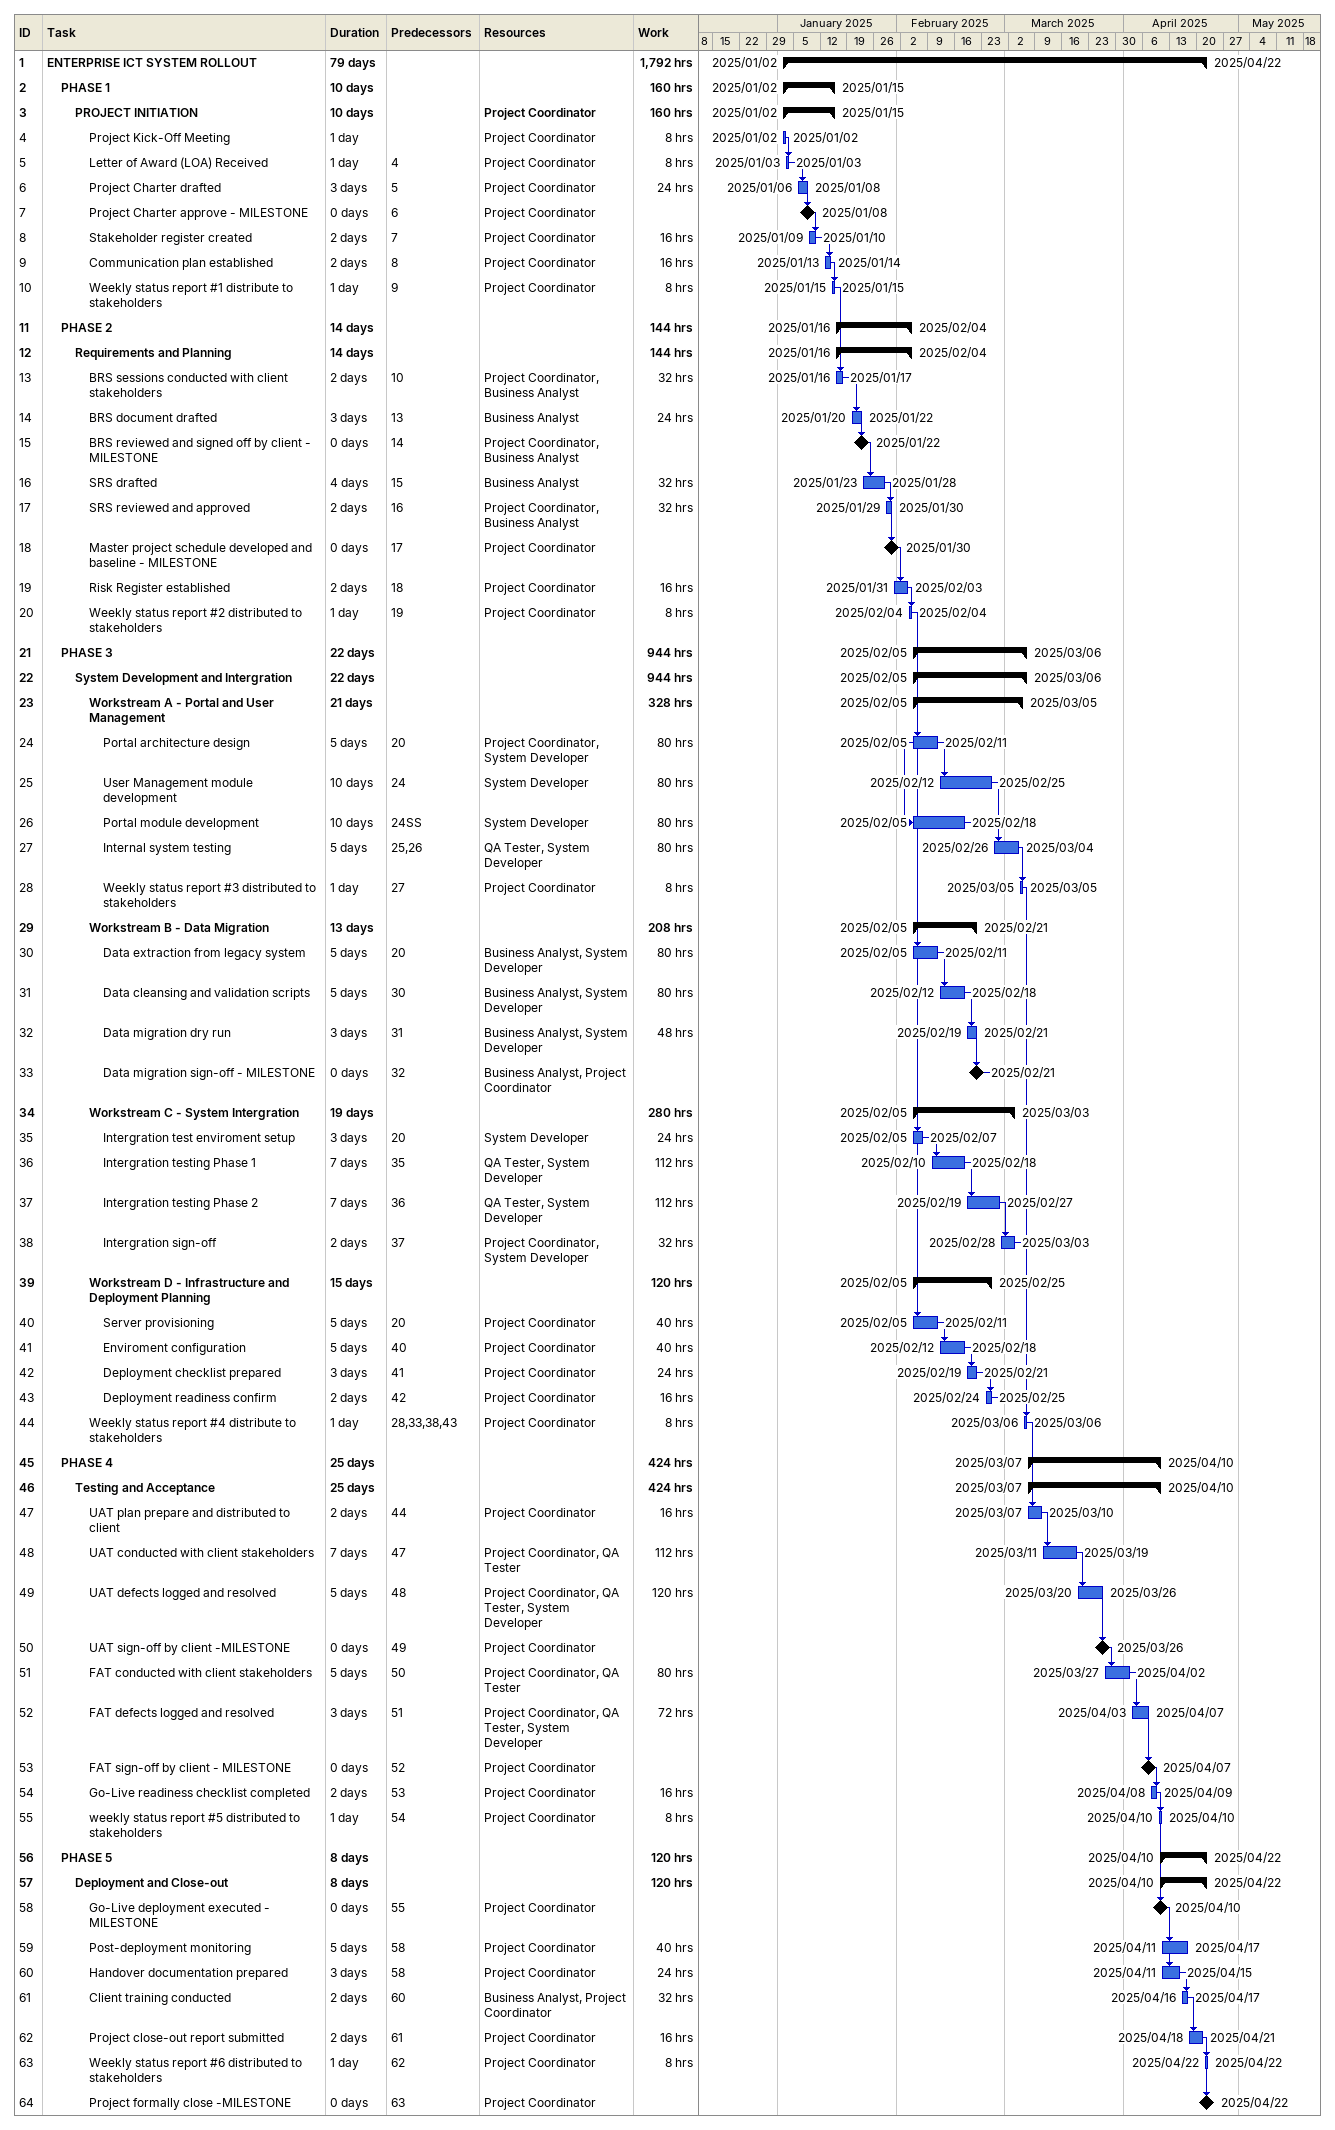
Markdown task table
| ID | Level | Task | Duration | Start | Finish | Predecessors | Resources | Work (h) |
|---|---|---|---|---|---|---|---|---|
| 1 | 1 | **ENTERPRISE ICT SYSTEM ROLLOUT** | 79d | 2025-01-02 | 2025-04-22 |  |  | 1792 |
| 2 | 2 | **PHASE 1** | 10d | 2025-01-02 | 2025-01-15 |  |  | 160 |
| 3 | 3 | **PROJECT INITIATION** | 10d | 2025-01-02 | 2025-01-15 |  | Project Coordinator | 160 |
| 4 | 4 | Project Kick-Off Meeting | 1d | 2025-01-02 | 2025-01-02 |  | Project Coordinator | 8 |
| 5 | 4 | Letter of Award (LOA) Received | 1d | 2025-01-03 | 2025-01-03 | 4 | Project Coordinator | 8 |
| 6 | 4 | Project Charter drafted | 3d | 2025-01-06 | 2025-01-08 | 5 | Project Coordinator | 24 |
| 7 | 4 | Project Charter approve - MILESTONE | 0d | 2025-01-08 | 2025-01-08 | 6 | Project Coordinator |  |
| 8 | 4 | Stakeholder register created | 2d | 2025-01-09 | 2025-01-10 | 7 | Project Coordinator | 16 |
| 9 | 4 | Communication plan established | 2d | 2025-01-13 | 2025-01-14 | 8 | Project Coordinator | 16 |
| 10 | 4 | Weekly status report #1 distribute to stakeholders | 1d | 2025-01-15 | 2025-01-15 | 9 | Project Coordinator | 8 |
| 11 | 2 | **PHASE 2** | 14d | 2025-01-16 | 2025-02-04 |  |  | 144 |
| 12 | 3 | **Requirements and Planning** | 14d | 2025-01-16 | 2025-02-04 |  |  | 144 |
| 13 | 4 | BRS sessions conducted with client stakeholders | 2d | 2025-01-16 | 2025-01-17 | 10 | Project Coordinator, Business Analyst | 32 |
| 14 | 4 | BRS document drafted | 3d | 2025-01-20 | 2025-01-22 | 13 | Business Analyst | 24 |
| 15 | 4 | BRS reviewed and signed off by client - MILESTONE | 0d | 2025-01-22 | 2025-01-22 | 14 | Project Coordinator, Business Analyst |  |
| 16 | 4 | SRS drafted | 4d | 2025-01-23 | 2025-01-28 | 15 | Business Analyst | 32 |
| 17 | 4 | SRS reviewed and approved | 2d | 2025-01-29 | 2025-01-30 | 16 | Project Coordinator, Business Analyst | 32 |
| 18 | 4 | Master project schedule developed and baseline - MILESTONE | 0d | 2025-01-30 | 2025-01-30 | 17 | Project Coordinator |  |
| 19 | 4 | Risk Register established | 2d | 2025-01-31 | 2025-02-03 | 18 | Project Coordinator | 16 |
| 20 | 4 | Weekly status report #2 distributed to stakeholders | 1d | 2025-02-04 | 2025-02-04 | 19 | Project Coordinator | 8 |
| 21 | 2 | **PHASE 3** | 22d | 2025-02-05 | 2025-03-06 |  |  | 944 |
| 22 | 3 | **System Development and Intergration** | 22d | 2025-02-05 | 2025-03-06 |  |  | 944 |
| 23 | 4 | **Workstream A - Portal and User Management** | 21d | 2025-02-05 | 2025-03-05 |  |  | 328 |
| 24 | 5 | Portal architecture design | 5d | 2025-02-05 | 2025-02-11 | 20 | Project Coordinator, System Developer | 80 |
| 25 | 5 | User Management module development | 10d | 2025-02-12 | 2025-02-25 | 24 | System Developer | 80 |
| 26 | 5 | Portal module development | 10d | 2025-02-05 | 2025-02-18 | 24SS | System Developer | 80 |
| 27 | 5 | Internal system testing | 5d | 2025-02-26 | 2025-03-04 | 25, 26 | QA Tester, System Developer | 80 |
| 28 | 5 | Weekly status report #3 distributed to stakeholders | 1d | 2025-03-05 | 2025-03-05 | 27 | Project Coordinator | 8 |
| 29 | 4 | **Workstream B - Data Migration** | 13d | 2025-02-05 | 2025-02-21 |  |  | 208 |
| 30 | 5 | Data extraction from legacy system | 5d | 2025-02-05 | 2025-02-11 | 20 | Business Analyst, System Developer | 80 |
| 31 | 5 | Data cleansing and validation scripts | 5d | 2025-02-12 | 2025-02-18 | 30 | Business Analyst, System Developer | 80 |
| 32 | 5 | Data migration dry run | 3d | 2025-02-19 | 2025-02-21 | 31 | Business Analyst, System Developer | 48 |
| 33 | 5 | Data migration sign-off - MILESTONE | 0d | 2025-02-21 | 2025-02-21 | 32 | Business Analyst, Project Coordinator |  |
| 34 | 4 | **Workstream C - System Intergration** | 19d | 2025-02-05 | 2025-03-03 |  |  | 280 |
| 35 | 5 | Intergration test enviroment setup | 3d | 2025-02-05 | 2025-02-07 | 20 | System Developer | 24 |
| 36 | 5 | Intergration testing Phase 1 | 7d | 2025-02-10 | 2025-02-18 | 35 | QA Tester, System Developer | 112 |
| 37 | 5 | Intergration testing Phase 2 | 7d | 2025-02-19 | 2025-02-27 | 36 | QA Tester, System Developer | 112 |
| 38 | 5 | Intergration sign-off | 2d | 2025-02-28 | 2025-03-03 | 37 | Project Coordinator, System Developer | 32 |
| 39 | 4 | **Workstream D - Infrastructure and Deployment Planning** | 15d | 2025-02-05 | 2025-02-25 |  |  | 120 |
| 40 | 5 | Server provisioning | 5d | 2025-02-05 | 2025-02-11 | 20 | Project Coordinator | 40 |
| 41 | 5 | Enviroment configuration | 5d | 2025-02-12 | 2025-02-18 | 40 | Project Coordinator | 40 |
| 42 | 5 | Deployment checklist prepared | 3d | 2025-02-19 | 2025-02-21 | 41 | Project Coordinator | 24 |
| 43 | 5 | Deployment readiness confirm | 2d | 2025-02-24 | 2025-02-25 | 42 | Project Coordinator | 16 |
| 44 | 4 | Weekly status report #4 distribute to stakeholders | 1d | 2025-03-06 | 2025-03-06 | 28, 33, 38, 43 | Project Coordinator | 8 |
| 45 | 2 | **PHASE 4** | 25d | 2025-03-07 | 2025-04-10 |  |  | 424 |
| 46 | 3 | **Testing and Acceptance** | 25d | 2025-03-07 | 2025-04-10 |  |  | 424 |
| 47 | 4 | UAT plan prepare and distributed to client | 2d | 2025-03-07 | 2025-03-10 | 44 | Project Coordinator | 16 |
| 48 | 4 | UAT conducted with client stakeholders | 7d | 2025-03-11 | 2025-03-19 | 47 | Project Coordinator, QA Tester | 112 |
| 49 | 4 | UAT defects logged and resolved | 5d | 2025-03-20 | 2025-03-26 | 48 | Project Coordinator, QA Tester, System Developer | 120 |
| 50 | 4 | UAT sign-off by client -MILESTONE | 0d | 2025-03-26 | 2025-03-26 | 49 | Project Coordinator |  |
| 51 | 4 | FAT conducted with client stakeholders | 5d | 2025-03-27 | 2025-04-02 | 50 | Project Coordinator, QA Tester | 80 |
| 52 | 4 | FAT defects logged and resolved | 3d | 2025-04-03 | 2025-04-07 | 51 | Project Coordinator, QA Tester, System Developer | 72 |
| 53 | 4 | FAT sign-off by client - MILESTONE | 0d | 2025-04-07 | 2025-04-07 | 52 | Project Coordinator |  |
| 54 | 4 | Go-Live readiness checklist completed | 2d | 2025-04-08 | 2025-04-09 | 53 | Project Coordinator | 16 |
| 55 | 4 | weekly status report #5 distributed to stakeholders | 1d | 2025-04-10 | 2025-04-10 | 54 | Project Coordinator | 8 |
| 56 | 2 | **PHASE 5** | 8d | 2025-04-10 | 2025-04-22 |  |  | 120 |
| 57 | 3 | **Deployment and Close-out** | 8d | 2025-04-10 | 2025-04-22 |  |  | 120 |
| 58 | 4 | Go-Live deployment executed - MILESTONE | 0d | 2025-04-10 | 2025-04-10 | 55 | Project Coordinator |  |
| 59 | 4 | Post-deployment monitoring | 5d | 2025-04-11 | 2025-04-17 | 58 | Project Coordinator | 40 |
| 60 | 4 | Handover documentation prepared | 3d | 2025-04-11 | 2025-04-15 | 58 | Project Coordinator | 24 |
| 61 | 4 | Client training conducted | 2d | 2025-04-16 | 2025-04-17 | 60 | Business Analyst, Project Coordinator | 32 |
| 62 | 4 | Project close-out report submitted | 2d | 2025-04-18 | 2025-04-21 | 61 | Project Coordinator | 16 |
| 63 | 4 | Weekly status report #6 distributed to stakeholders | 1d | 2025-04-22 | 2025-04-22 | 62 | Project Coordinator | 8 |
| 64 | 4 | Project formally close -MILESTONE | 0d | 2025-04-22 | 2025-04-22 | 63 | Project Coordinator |  |
